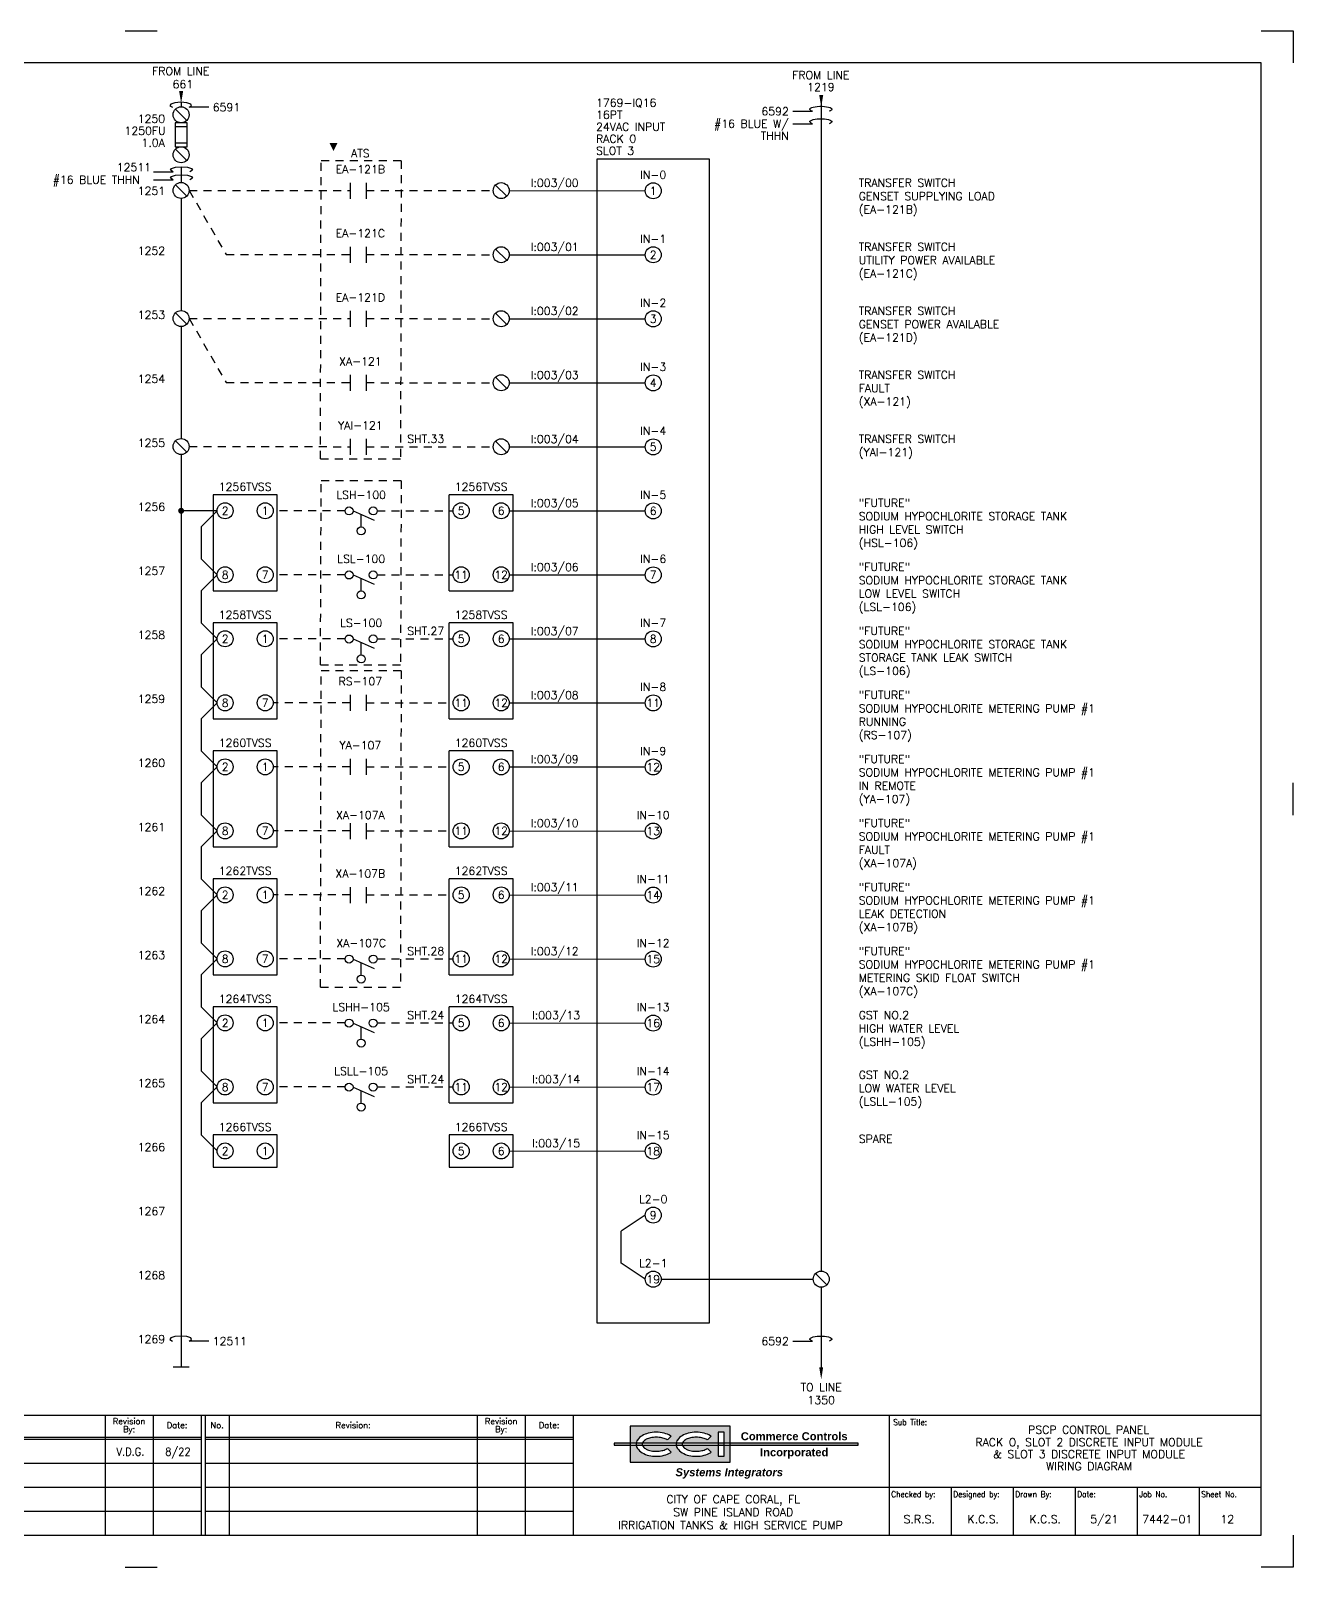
# Model space of a CAD drawing. Extents: x 0 to 36, y 0 to 24.
# Drawn here: x 16.28 to 36, y 0 to 24 of the extents above; entities that cross this region are included whole.
import ezdxf
from ezdxf.enums import TextEntityAlignment as Align

# ---------------------------------------------------------------- set-up
doc = ezdxf.new("R2010")
doc.units = 0
doc.header["$LTSCALE"] = 0.5
doc.header["$MEASUREMENT"] = 0
doc.linetypes.add('HIDDEN', pattern=[0.375, 0.25, -0.125])
doc.layers.get('0').update_dxf_attribs({"linetype": 'CONTINUOUS'})
for name, color, linetype in [('0 @ 1', 7, 'CONTINUOUS'), ('02_i1769-IA16-AC-DIGITAL-', 32, 'CONTINUOUS'), ('BORDER', 2, 'CONTINUOUS'), ('CUT-MARK', 5, 'CONTINUOUS'), ('NEUTRAL', 1, 'CONTINUOUS')]:
    doc.layers.add(name, color=color, linetype=linetype)
doc.styles.add('arial', font='arialbd.ttf')
doc.styles.add('arialitalic', font='arialbi.ttf')
doc.styles.add('ROMANS', font='ROMANS.shx')

# ---------------------------------------------------------------- blocks, each defined once
blk = doc.blocks.new('CUTMARK')
at = {"color": 5}
for p, q in [((17.75, 24), (18.25, 24)), ((35.5, 24), (36, 24)), ((36, 24), (36, 23.5)), ((36, 11.75), (36, 12.25)), ((36, 0.5), (36, 0)), ((17.75, 0), (18.25, 0)), ((36, 0), (35.5, 0))]:
    blk.add_line(p, q, dxfattribs=at)
blk = doc.blocks.new('CCILOGO3')
h = blk.add_hatch(color=256)
h.paths.add_polyline_path([(25.922, 2.094, -0.060974), (26.047, 2.109, -0.060974), (26.172, 2.094, -0.074343), (26.268, 2.054, -0.016679), (26.281, 2.046), (26.221, 1.988, 0.036094), (26.202, 1.999, 0.064948), (26.135, 2.022, 0.051099), (26.047, 2.031, 0.051099), (25.958, 2.022, 0.064948), (25.892, 1.999, 0.104203), (25.841, 1.959, 0.105248), (25.83, 1.937), (26.36, 1.937, -0.117879), (26.38, 1.988, -0.106943), (26.451, 2.054, -0.074343), (26.547, 2.094, -0.060974), (26.672, 2.109, -0.060974), (26.797, 2.094, -0.074343), (26.893, 2.054, -0.016679), (26.906, 2.046), (26.846, 1.988, 0.036094), (26.827, 1.999, 0.064948), (26.76, 2.022, 0.051099), (26.672, 2.031, 0.051099), (26.583, 2.022, 0.064948), (26.517, 1.999, 0.104203), (26.466, 1.959, 0.105248), (26.455, 1.937), (27.016, 1.937), (27.016, 2.109), (27.109, 2.109), (27.109, 1.937), (27.203, 1.937), (27.203, 2.203), (25.641, 2.203), (25.641, 1.937), (25.735, 1.937, -0.117879), (25.755, 1.988, -0.106943), (25.826, 2.054, -0.074343)])
h.paths.add_polyline_path([(25.826, 1.789, -0.106943), (25.755, 1.856, -0.117879), (25.735, 1.906), (25.641, 1.906), (25.641, 1.641), (27.203, 1.641), (27.203, 1.906), (27.109, 1.906), (27.109, 1.734), (27.016, 1.734), (27.016, 1.906), (26.455, 1.906, 0.105248), (26.466, 1.885, 0.104203), (26.517, 1.845, 0.064948), (26.592, 1.819, 0.063643), (26.672, 1.812, 0.051099), (26.76, 1.822, 0.064948), (26.827, 1.845, 0.036094), (26.846, 1.856), (26.906, 1.798, -0.016679), (26.893, 1.789, -0.074343), (26.797, 1.75, -0.060974), (26.672, 1.734, -0.074995), (26.558, 1.745, -0.074343), (26.451, 1.789, -0.106943), (26.38, 1.856, -0.117879), (26.36, 1.906), (25.83, 1.906, 0.105248), (25.841, 1.885, 0.104203), (25.892, 1.845, 0.064948), (25.967, 1.819, 0.063643), (26.047, 1.812, 0.051099), (26.135, 1.822, 0.064948), (26.202, 1.845, 0.036094), (26.221, 1.856), (26.281, 1.798, -0.016679), (26.268, 1.789, -0.074343), (26.172, 1.75, -0.060974), (26.047, 1.734, -0.074995), (25.933, 1.745, -0.074343)])
h.paths.add_polyline_path([(25.641, 1.906), (25.641, 1.937), (25.391, 1.937), (25.391, 1.906)])
h.paths.add_polyline_path([(25.83, 1.906, -0.068202), (25.828, 1.922, -0.068202), (25.83, 1.937), (25.735, 1.937, 0.033731), (25.734, 1.922, 0.033731), (25.735, 1.906)])
h.paths.add_polyline_path([(26.455, 1.906, -0.068202), (26.453, 1.922, -0.068202), (26.455, 1.937), (26.36, 1.937, 0.033731), (26.359, 1.922, 0.033731), (26.36, 1.906)])
h.paths.add_polyline_path([(27.109, 1.906), (27.109, 1.937), (27.016, 1.937), (27.016, 1.906)])
h.paths.add_polyline_path([(29.203, 1.906), (29.203, 1.937), (27.203, 1.937), (27.203, 1.906)])
for p, q in [((27.203, 2.203), (25.641, 2.203)), ((25.641, 2.203), (25.641, 1.641)), ((27.203, 1.641), (27.203, 2.203)), ((29.203, 1.937), (25.391, 1.937)), ((25.391, 1.937), (25.391, 1.906)), ((26.221, 1.988), (26.281, 2.046)), ((26.846, 1.988), (26.906, 2.046)), ((27.109, 2.109), (27.016, 2.109)), ((27.016, 2.109), (27.016, 1.734)), ((27.109, 1.734), (27.109, 2.109)), ((29.203, 1.906), (29.203, 1.937)), ((25.391, 1.906), (29.203, 1.906)), ((26.221, 1.856), (26.281, 1.798)), ((26.846, 1.856), (26.906, 1.798)), ((27.016, 1.734), (27.109, 1.734)), ((25.641, 1.641), (27.203, 1.641))]:
    blk.add_line(p, q)
for centre, radius, start, end in [((25.851, 1.922), 0.116, 145.3805, 180), ((25.851, 1.922), 0.116, 180, 214.6195), ((25.944, 1.857), 0.23, 120.9638, 145.3805), ((26.006, 1.754), 0.35, 103.9568, 120.9638), ((25.886, 1.922), 0.0581, 140.3607, 180), ((25.886, 1.922), 0.0581, 180, 219.6393), ((25.962, 1.859), 0.157, 116.5651, 140.3607), ((26.013, 1.757), 0.271, 101.7009, 116.5651), ((26.047, 1.59), 0.519, 90, 103.9568), ((26.047, 1.595), 0.436, 90, 101.7009), ((26.047, 1.59), 0.519, 76.0432, 90), ((26.047, 1.595), 0.436, 78.2991, 90), ((26.08, 1.757), 0.271, 63.4349, 78.2991), ((26.088, 1.754), 0.35, 59.0362, 76.0432), ((26.131, 1.859), 0.157, 55.1664, 63.4349), ((26.149, 1.857), 0.23, 55.214, 59.0362), ((26.476, 1.922), 0.116, 145.3805, 180), ((26.476, 1.922), 0.116, 180, 214.6195), ((26.569, 1.857), 0.23, 120.9638, 145.3805), ((26.631, 1.754), 0.35, 103.9568, 120.9638), ((26.511, 1.922), 0.0581, 140.3607, 180), ((26.511, 1.922), 0.0581, 180, 219.6393), ((26.587, 1.859), 0.157, 116.5651, 140.3607), ((26.638, 1.757), 0.271, 101.7009, 116.5651), ((26.672, 1.59), 0.519, 90, 103.9568), ((26.672, 1.595), 0.436, 90, 101.7009), ((26.672, 1.59), 0.519, 76.0432, 90), ((26.672, 1.595), 0.436, 78.2991, 90), ((26.705, 1.757), 0.271, 63.4349, 78.2991), ((26.713, 1.754), 0.35, 59.0362, 76.0432), ((26.756, 1.859), 0.157, 55.1664, 63.4349), ((26.774, 1.857), 0.23, 55.214, 59.0362), ((25.944, 1.987), 0.23, 214.6195, 239.0362), ((26.027, 2.125), 0.391, 239.0362, 256.0432), ((25.962, 1.985), 0.157, 219.6393, 243.4349), ((26.028, 2.117), 0.305, 243.4349, 258.2991), ((26.025, 2.118), 0.384, 256.0432, 273.1986), ((26.031, 2.129), 0.317, 258.2991, 272.8654), ((26.047, 2.249), 0.436, 270, 281.7009), ((26.047, 2.253), 0.519, 270, 283.9568), ((26.08, 2.087), 0.271, 281.7009, 296.5651), ((26.088, 2.09), 0.35, 283.9568, 300.9638), ((26.131, 1.985), 0.157, 296.5651, 304.8336), ((26.149, 1.987), 0.23, 300.9638, 304.786), ((26.569, 1.987), 0.23, 214.6195, 239.0362), ((26.652, 2.125), 0.391, 239.0362, 256.0432), ((26.587, 1.985), 0.157, 219.6393, 243.4349), ((26.653, 2.117), 0.305, 243.4349, 258.2991), ((26.65, 2.118), 0.384, 256.0432, 273.1986), ((26.656, 2.129), 0.317, 258.2991, 272.8654), ((26.672, 2.249), 0.436, 270, 281.7009), ((26.672, 2.253), 0.519, 270, 283.9568), ((26.705, 2.087), 0.271, 281.7009, 296.5651), ((26.713, 2.09), 0.35, 283.9568, 300.9638), ((26.756, 1.985), 0.157, 296.5651, 304.8336), ((26.774, 1.987), 0.23, 300.9638, 304.786)]:
    blk.add_arc(centre, radius, start, end)
for s, style, p in [('Commerce Controls', 'arial', (28.203, 1.984)), ('Incorporated', 'arial', (28.203, 1.734)), ('Systems Integrators', 'arialitalic', (27.188, 1.422))]:
    blk.add_text(s, height=0.125, dxfattribs=dict(style=style)).set_placement(p, align=Align.CENTER)
blk = doc.blocks.new('RNUMHAND')
at = {"color": 5}
blk.add_line((0, 0), (-0.309, 0), dxfattribs=at)
at = {"color": 5, "linetype": 'Continuous'}
blk.add_polyline3d([(-0.309, 0, 0), (-0.288, 0.008, 0), (-0.273, 0.018, 0), (-0.266, 0.028, 0), (-0.267, 0.038, 0), (-0.277, 0.048, 0), (-0.294, 0.057, 0), (-0.318, 0.065, 0), (-0.348, 0.071, 0), (-0.382, 0.076, 0), (-0.419, 0.078, 0), (-0.456, 0.078, 0), (-0.493, 0.076, 0), (-0.527, 0.071, 0), (-0.557, 0.065, 0), (-0.581, 0.057, 0), (-0.598, 0.048, 0), (-0.608, 0.038, 0), (-0.609, 0.028, 0), (-0.602, 0.018, 0), (-0.587, 0.008, 0), (-0.566, 0, 0)], dxfattribs=at)
blk = doc.blocks.new('LNUMHAND')
at = {"color": 5}
blk.add_line((0, 0), (-0.309, 0), dxfattribs=at)
at = {"color": 5, "linetype": 'Continuous'}
blk.add_polyline3d([(-0.309, 0, 0), (-0.268, 0.024, 0), (-0.281, 0.05, 0), (-0.344, 0.071, 0), (-0.438, 0.078, 0), (-0.531, 0.071, 0), (-0.594, 0.05, 0), (-0.607, 0.024, 0), (-0.566, 0, 0)], dxfattribs=at)
blk = doc.blocks.new('TERM')
at = {"color": 1}
blk.add_line((-0.088, 0.088), (0.088, -0.088), dxfattribs=at)
blk.add_circle((0, 0), 0.125, dxfattribs=at)
blk = doc.blocks.new('DNARROW')
at = {"color": 5}
blk.add_solid([(-0.03125, 0.125), (0.03125, 0.125), (0, -0.0625)], dxfattribs=at)
blk = doc.blocks.new('conno')
at = {"color": 5}
for p, q in [((-0.125, 0.125), (-0.125, -0.125)), ((0.125, 0.125), (0.125, -0.125))]:
    blk.add_line(p, q, dxfattribs=at)
at = {"color": 5, "style": 'ROMANS'}
blk.add_attdef('NUMBER', text='', height=0.125, dxfattribs=at).set_placement((0, 0.1875), align=Align.CENTER)
blk = doc.blocks.new('lvls')
at = {"color": 5}
for p, q in [((-0.125, 0), (0.202, -0.146)), ((0, -0.25), (0, -0.056))]:
    blk.add_line(p, q, dxfattribs=at)
for centre in [(-0.189, -0.001), (0.188, 0), (0, -0.312)]:
    blk.add_circle(centre, 0.0625, dxfattribs=at)
at = {"style": 'ROMANS'}
blk.add_attdef('DEVICE_ID', text='', height=0.125, dxfattribs=at).set_placement((0, 0.188), align=Align.CENTER)
blk = doc.blocks.new('*U28')
ref = blk.add_blockref('lvls', (21.4375, 16.5))
ref.add_attrib('DEVICE_ID', 'LSH-100', dxfattribs={"layer": '0 @ 1', "height": 0.125, "style": 'ROMANS'}).set_placement((21.4375, 16.6875), align=Align.CENTER)
blk = doc.blocks.new('*U29')
ref = blk.add_blockref('lvls', (21.4375, 15.5))
ref.add_attrib('DEVICE_ID', 'LSL-100', dxfattribs={"layer": '0 @ 1', "height": 0.125, "style": 'ROMANS'}).set_placement((21.4375, 15.6875), align=Align.CENTER)
blk = doc.blocks.new('DOT')
at = {"color": 2, "const_width": 0.0469}
blk.add_lwpolyline([(-0.023, 0, 1), (0.023, 0, 1)], format="xyb", close=True, dxfattribs=at)
blk = doc.blocks.new('*U30')
ref = blk.add_blockref('lvls', (21.438, 14.5))
ref.add_attrib('DEVICE_ID', 'LS-100', dxfattribs={"layer": '0 @ 1', "height": 0.125, "style": 'ROMANS'}).set_placement((21.438, 14.688), align=Align.CENTER)
blk = doc.blocks.new('FTRIDLEG')
at = {"color": 5}
blk.add_solid([(0.0625, 0), (-0.0625, 0), (0, -0.125)], dxfattribs=at)
blk = doc.blocks.new('*U31')
ref = blk.add_blockref('lvls', (21.438, 9.5))
ref.add_attrib('DEVICE_ID', 'XA-107C', dxfattribs={"layer": '0 @ 1', "height": 0.125, "style": 'ROMANS'}).set_placement((21.438, 9.688), align=Align.CENTER)

msp = doc.modelspace()

# ---------------------------------------------------------------- linework, layer by layer
for p, q in [((18.625, 22.875), (18.625, 22.812)), ((18.625, 21.872), (18.625, 21.63)), ((18.625, 21.38), (18.625, 19.63)), ((23.75, 21.502), (25.875, 21.5)), ((23.75, 20.502), (25.875, 20.5)), ((23.75, 19.502), (25.875, 19.5)), ((18.625, 19.38), (18.625, 17.63)), ((23.75, 18.502), (25.875, 18.5)), ((18.625, 17.38), (18.625, 3.125)), ((23.75, 17.502), (25.875, 17.5)), ((22.812, 15.252), (22.812, 16.752)), ((19.188, 16.502), (18.625, 16.502)), ((19.188, 16.502), (18.938, 16.252)), ((23.75, 16.502), (25.875, 16.5)), ((18.938, 16.252), (18.938, 15.752)), ((19.188, 15.502), (18.938, 15.752)), ((19.188, 15.502), (18.938, 15.252)), ((23.75, 15.502), (25.875, 15.5)), ((18.938, 15.252), (18.938, 14.752)), ((19.188, 14.502), (18.938, 14.752)), ((22.812, 13.252), (22.812, 14.752)), ((19.188, 14.502), (18.938, 14.252)), ((23.75, 14.502), (25.875, 14.5)), ((18.938, 14.252), (18.938, 13.752)), ((19.188, 13.502), (18.938, 13.752)), ((19.188, 13.502), (18.938, 13.252)), ((23.75, 13.502), (25.875, 13.5)), ((18.938, 13.252), (18.938, 12.752)), ((19.188, 12.502), (18.938, 12.752)), ((22.812, 11.252), (22.812, 12.752)), ((19.188, 12.502), (18.938, 12.252)), ((23.75, 12.502), (25.875, 12.5)), ((18.938, 12.252), (18.938, 11.752)), ((19.188, 11.502), (18.938, 11.752)), ((19.188, 11.502), (18.938, 11.252)), ((23.75, 11.502), (25.875, 11.5)), ((18.938, 11.252), (18.938, 10.752)), ((19.188, 10.502), (18.938, 10.752)), ((22.812, 9.252), (22.812, 10.752)), ((19.188, 10.502), (18.938, 10.252)), ((23.75, 10.502), (25.875, 10.5)), ((18.938, 10.252), (18.938, 9.752)), ((19.188, 9.502), (18.938, 9.752)), ((19.188, 9.502), (18.938, 9.252)), ((23.75, 9.502), (25.875, 9.5)), ((18.938, 9.252), (18.938, 8.752)), ((19.188, 8.502), (18.938, 8.752)), ((22.812, 7.252), (22.812, 8.752)), ((19.188, 8.502), (18.938, 8.252)), ((23.75, 8.502), (25.875, 8.5)), ((18.938, 8.252), (18.938, 7.752)), ((19.188, 7.502), (18.938, 7.752)), ((19.188, 7.502), (18.938, 7.252)), ((23.75, 7.502), (25.875, 7.5)), ((18.938, 7.252), (18.938, 6.752)), ((18.938, 7.252), (18.938, 6.752)), ((19.188, 6.502), (18.938, 6.752)), ((19.188, 6.502), (18.938, 6.752)), ((23.75, 6.502), (25.875, 6.5)), ((25.875, 5.5), (25.5, 5.25)), ((25.5, 4.75), (25.5, 5.25)), ((25.875, 4.5), (25.5, 4.75)), ((18.75, 3.125), (18.5, 3.125))]:
    msp.add_line(p, q)
at = {"color": 5}
for p, q in [((18.531, 22.562), (18.531, 22.188)), ((18.719, 22.562), (18.531, 22.562)), ((18.719, 22.188), (18.719, 22.562)), ((18.719, 22.5), (18.531, 22.5)), ((18.531, 22.25), (18.719, 22.25)), ((18.531, 22.188), (18.719, 22.188)), ((21.312, 8.5), (21.64, 8.354)), ((21.437, 8.25), (21.437, 8.444)), ((21.312, 7.5), (21.64, 7.354)), ((21.437, 7.25), (21.437, 7.444))]:
    msp.add_line(p, q, dxfattribs=at)
at = {"color": 0, "linetype": 'HIDDEN'}
for p, q in [((20.802, 17.312), (20.812, 21.969)), ((22.062, 21.969), (22.052, 17.312)), ((20.802, 17.312), (22.052, 17.312)), ((20.802, 14.094), (20.813, 16.969)), ((22.063, 16.969), (22.052, 14.094)), ((20.802, 14.094), (22.052, 14.094)), ((20.802, 9.062), (20.812, 14)), ((22.062, 14), (22.052, 9.062)), ((20.802, 9.062), (22.052, 9.062))]:
    msp.add_line(p, q, dxfattribs=at)
at = {"linetype": 'HIDDEN'}
for p, q in [((22.062, 21.969), (20.812, 21.969)), ((18.75, 21.505), (21.268, 21.503)), ((18.75, 21.505), (19.328, 20.505)), ((21.518, 21.503), (23.5, 21.502)), ((19.328, 20.505), (21.268, 20.503)), ((21.518, 20.503), (23.5, 20.502)), ((18.75, 19.505), (21.268, 19.503)), ((18.75, 19.505), (19.328, 18.505)), ((21.518, 19.503), (23.5, 19.502)), ((19.328, 18.505), (21.268, 18.503)), ((21.518, 18.503), (23.5, 18.502)), ((18.75, 17.505), (21.268, 17.503)), ((21.518, 17.503), (23.5, 17.502)), ((22.063, 16.969), (20.813, 16.969)), ((21.186, 16.502), (20.062, 16.502)), ((21.687, 16.502), (22.875, 16.502)), ((21.186, 15.502), (20.062, 15.502)), ((21.687, 15.502), (22.875, 15.502)), ((21.186, 14.502), (20.062, 14.502)), ((21.687, 14.502), (22.875, 14.502)), ((22.062, 14), (20.812, 14)), ((21.268, 13.502), (20.062, 13.502)), ((21.518, 13.502), (22.875, 13.502)), ((21.268, 12.502), (20.062, 12.502)), ((21.518, 12.502), (22.875, 12.502)), ((21.268, 11.502), (20.062, 11.502)), ((21.518, 11.502), (22.875, 11.502)), ((21.268, 10.502), (20.062, 10.502)), ((21.518, 10.502), (22.875, 10.502)), ((21.186, 9.502), (20.062, 9.502)), ((21.687, 9.502), (22.875, 9.502)), ((21.186, 8.502), (20.062, 8.502)), ((21.687, 8.502), (22.875, 8.502)), ((21.186, 7.502), (20.062, 7.502)), ((21.687, 7.502), (22.875, 7.502))]:
    msp.add_line(p, q, dxfattribs=at)
at = {"linetype": 'Continuous'}
for p, q in [((20.125, 16.752), (19.125, 16.752)), ((19.125, 16.752), (19.125, 15.252)), ((20.125, 15.252), (20.125, 16.752)), ((23.812, 16.752), (22.812, 16.752)), ((23.812, 15.252), (23.812, 16.752)), ((19.125, 15.252), (20.125, 15.252)), ((22.812, 15.252), (23.812, 15.252)), ((20.125, 14.752), (19.125, 14.752)), ((19.125, 14.752), (19.125, 13.252)), ((20.125, 13.252), (20.125, 14.752)), ((23.812, 14.752), (22.812, 14.752)), ((23.812, 13.252), (23.812, 14.752)), ((19.125, 13.252), (20.125, 13.252)), ((22.812, 13.252), (23.812, 13.252)), ((20.125, 12.752), (19.125, 12.752)), ((19.125, 12.752), (19.125, 11.252)), ((20.125, 11.252), (20.125, 12.752)), ((23.812, 12.752), (22.812, 12.752)), ((23.812, 11.252), (23.812, 12.752)), ((19.125, 11.252), (20.125, 11.252)), ((22.812, 11.252), (23.812, 11.252)), ((20.125, 10.752), (19.125, 10.752)), ((19.125, 10.752), (19.125, 9.252)), ((20.125, 9.252), (20.125, 10.752)), ((23.812, 10.752), (22.812, 10.752)), ((23.812, 9.252), (23.812, 10.752)), ((19.125, 9.252), (20.125, 9.252)), ((22.812, 9.252), (23.812, 9.252)), ((20.125, 8.752), (19.125, 8.752)), ((19.125, 8.752), (19.125, 7.252)), ((20.125, 7.252), (20.125, 8.752)), ((23.812, 8.752), (22.812, 8.752)), ((23.812, 7.252), (23.812, 8.752)), ((19.125, 7.252), (20.125, 7.252)), ((22.812, 7.252), (23.812, 7.252)), ((20.125, 6.752), (19.125, 6.752)), ((19.125, 6.752), (19.125, 6.252)), ((20.125, 6.252), (20.125, 6.752)), ((23.812, 6.752), (22.812, 6.752)), ((22.812, 6.752), (22.812, 6.252)), ((23.812, 6.252), (23.812, 6.752)), ((19.125, 6.252), (20.125, 6.252)), ((22.812, 6.252), (23.812, 6.252))]:
    msp.add_line(p, q, dxfattribs=at)
at = {"color": 2}
for p, q in [((13.062, 2.375), (19, 2.375)), ((17.437, 2.375), (17.437, 0.5)), ((18.188, 2.375), (18.188, 0.5)), ((18.938, 2.375), (18.938, 0.5)), ((19, 2.375), (24.75, 2.375)), ((19, 2.375), (19, 0.5)), ((19.375, 2.375), (19.375, 0.5)), ((23.25, 2.375), (23.25, 0.5)), ((24, 2.375), (24, 0.5)), ((24.754, 2.375), (35.5, 2.375)), ((24.754, 0.5), (24.754, 2.375)), ((29.688, 2.375), (29.688, 0.5)), ((13.062, 2.031), (18.933, 2.031)), ((13.062, 2), (18.938, 2)), ((19, 2.031), (24.746, 2.031)), ((19, 2), (24.75, 2)), ((13.062, 1.625), (18.938, 1.625)), ((19, 1.625), (24.75, 1.625)), ((13.062, 1.25), (18.938, 1.25)), ((19, 1.25), (24.75, 1.25)), ((24.754, 1.25), (35.5, 1.25)), ((30.656, 1.25), (30.656, 0.5)), ((31.625, 1.25), (31.625, 0.5)), ((32.594, 1.25), (32.594, 0.5)), ((33.562, 1.25), (33.562, 0.5)), ((34.531, 1.25), (34.531, 0.5)), ((13.062, 0.875), (18.938, 0.875)), ((19, 0.875), (24.75, 0.875))]:
    msp.add_line(p, q, dxfattribs=at)
msp.add_lwpolyline([(25.125, 22), (26.875, 22), (26.875, 3.812), (25.125, 3.812)], close=True)
for centre in [(26, 21.5), (26, 20.5), (26, 19.5), (26, 18.5), (26, 17.5), (26, 16.5), (26, 15.5), (26, 14.5), (26, 13.5), (26, 12.5), (26, 11.5), (26, 10.5), (26, 9.5), (26, 8.5), (26, 7.5), (26, 6.5), (26, 5.5), (26, 4.5)]:
    msp.add_circle(centre, 0.125)
at = {"linetype": 'Continuous'}
for centre in [(19.312, 16.502), (19.938, 16.502), (23, 16.502), (23.625, 16.502), (19.312, 15.502), (19.938, 15.502), (23, 15.502), (23.625, 15.502), (19.312, 14.502), (19.938, 14.502), (23, 14.502), (23.625, 14.502), (19.312, 13.502), (19.938, 13.502), (23, 13.502), (23.625, 13.502), (19.312, 12.502), (19.938, 12.502), (23, 12.502), (23.625, 12.502), (19.312, 11.502), (19.938, 11.502), (23, 11.502), (23.625, 11.502), (19.312, 10.502), (19.938, 10.502), (23, 10.502), (23.625, 10.502), (19.312, 9.502), (19.938, 9.502), (23, 9.502), (23.625, 9.502), (19.312, 8.502), (19.938, 8.502), (23, 8.502), (23.625, 8.502), (19.312, 7.502), (19.938, 7.502), (23, 7.502), (23.625, 7.502), (19.312, 6.502), (19.938, 6.502), (23, 6.502), (23.625, 6.502)]:
    msp.add_circle(centre, 0.125, dxfattribs=at)
at = {"color": 5}
for centre in [(21.249, 8.499), (21.625, 8.5), (21.437, 8.188), (21.249, 7.499), (21.625, 7.5), (21.437, 7.188)]:
    msp.add_circle(centre, 0.0625, dxfattribs=at)
at = {"layer": 'BORDER', "color": 2}
for p, q in [((35.5, 23.5), (0.5, 23.5)), ((35.5, 0.5), (35.5, 23.5)), ((0.5, 0.5), (35.5, 0.5))]:
    msp.add_line(p, q, dxfattribs=at)
at = {"layer": 'NEUTRAL'}
for p, q in [((28.625, 22.875), (28.625, 4.625)), ((26.125, 4.5), (28.5, 4.5)), ((28.625, 4.375), (28.625, 3.062))]:
    msp.add_line(p, q, dxfattribs=at)

# ---------------------------------------------------------------- block references
for name, p in [('DNARROW', (18.625, 22.932)), ('LNUMHAND', (19.057, 22.804)), ('DNARROW', (28.625, 22.87)), ('FTRIDLEG', (21.005, 22.248)), ('*U28', (0, 0)), ('DOT', (18.625, 16.502)), ('*U29', (0, 0)), ('*U30', (0, 0)), ('*U31', (0, 0)), ('LNUMHAND', (19.057, 3.532)), ('DNARROW', (28.625, 3))]:
    msp.add_blockref(name, p)
at = {"xscale": -1}
for name, p in [('RNUMHAND', (28.182, 22.742)), ('RNUMHAND', (28.182, 22.547)), ('LNUMHAND', (18.193, 21.797)), ('LNUMHAND', (18.193, 21.672)), ('RNUMHAND', (28.182, 3.532))]:
    msp.add_blockref(name, p, dxfattribs=at)
at = {"color": 0, "linetype": 'Continuous'}
for name, p in [('conno', (21.393, 21.499)), ('conno', (21.393, 20.499)), ('conno', (21.393, 19.499)), ('conno', (21.393, 18.499)), ('conno', (21.393, 17.499)), ('conno', (21.393, 13.502)), ('conno', (21.393, 13.502)), ('conno', (21.393, 12.502)), ('conno', (21.393, 12.502)), ('conno', (21.393, 11.499)), ('conno', (21.393, 11.499)), ('conno', (21.393, 10.499)), ('conno', (21.393, 10.499)), ('TERM', (28.625, 4.5)), ('CCILOGO3', (0, 0))]:
    msp.add_blockref(name, p, dxfattribs=at)
at = {"layer": '02_i1769-IA16-AC-DIGITAL-', "color": 0, "linetype": 'Continuous'}
for p in [(18.625, 22.688), (18.625, 22.062), (18.625, 21.505), (23.625, 21.502), (23.625, 20.502), (18.625, 19.505), (23.625, 19.502), (23.625, 18.502), (18.625, 17.505), (23.625, 17.502)]:
    msp.add_blockref('TERM', p, dxfattribs=at)
at = {"layer": 'CUT-MARK'}
msp.add_blockref('CUTMARK', (0, 0), dxfattribs=at)

# ---------------------------------------------------------------- texts
at = {"color": 9, "style": 'ROMANS'}
msp.add_text('FROM LINE', height=0.125, dxfattribs=at).set_placement((18.619, 23.307), align=Align.CENTER)
at = {"color": 11, "style": 'ROMANS'}
msp.add_text('FROM LINE', height=0.125, dxfattribs=at).set_placement((28.619, 23.245), align=Align.CENTER)
at = {"linetype": 'Continuous', "style": 'ROMANS'}
for s, p in [('661', (18.813, 23.103)), ('1219', (28.835, 23.058))]:
    msp.add_text(s, height=0.125, dxfattribs=at).set_placement(p, align=Align.RIGHT)
at = {"color": 9, "style": 'ROMANS'}
for s, p in [('6591', (19.119, 22.742)), ('12511', (17.619, 21.804)), ('#16 BLUE THHN', (16.619, 21.609)), ('12511', (19.119, 3.469))]:
    msp.add_text(s, height=0.125, dxfattribs=at).set_placement(p)
at = {"linetype": 'Continuous', "style": 'ROMANS'}
for s, p in [('1769-IQ16', (25.107, 22.812)), ('24VAC INPUT', (25.107, 22.437)), ('16PT', (25.107, 22.625)), ('RACK 0', (25.107, 22.25)), ('SLOT 3', (25.107, 22.062))]:
    msp.add_text(s, height=0.125, dxfattribs=at).set_placement(p)
at = {"color": 11, "style": 'ROMANS'}
for s, p in [('6592', (28.119, 22.679)), ('#16 BLUE W/', (28.119, 22.485)), ('THHN', (28.119, 22.297)), ('6592', (28.119, 3.469))]:
    msp.add_text(s, height=0.125, dxfattribs=at).set_placement(p, align=Align.RIGHT)
at = {"color": 0, "style": 'ROMANS'}
for s, p in [('1250', (18.375, 22.562)), ('1251', (18.375, 21.437)), ('1252', (18.375, 20.5)), ('1253', (18.375, 19.5)), ('1254', (18.375, 18.5)), ('1255', (18.375, 17.5)), ('1256', (18.375, 16.5)), ('1257', (18.375, 15.5)), ('1258', (18.375, 14.5)), ('1259', (18.375, 13.5)), ('1260', (18.375, 12.5)), ('1261', (18.375, 11.5)), ('1262', (18.375, 10.5)), ('1263', (18.375, 9.5)), ('1264', (18.375, 8.5)), ('1265', (18.375, 7.5)), ('1266', (18.375, 6.5)), ('1267', (18.375, 5.5)), ('1268', (18.375, 4.5)), ('1269', (18.375, 3.5))]:
    msp.add_text(s, height=0.125, dxfattribs=at).set_placement(p, align=Align.RIGHT)
at = {"style": 'ROMANS'}
for s, p in [('ATS', (21.425, 22.023)), ('EA-121B', (21.425, 21.773)), ('I:003/00', (24.461, 21.56)), ('IN-0', (26, 21.687)), ('1', (26, 21.437)), ('EA-121C', (21.425, 20.773)), ('I:003/01', (24.461, 20.56)), ('IN-1', (26, 20.687)), ('2', (26, 20.437)), ('EA-121D', (21.425, 19.773)), ('I:003/02', (24.461, 19.56)), ('IN-2', (26, 19.687)), ('3', (26, 19.437)), ('XA-121', (21.425, 18.773)), ('IN-3', (26, 18.687)), ('I:003/03', (24.461, 18.56)), ('4', (26, 18.437)), ('YAI-121', (21.425, 17.773)), ('IN-4', (26, 17.687)), ('SHT.33', (22.446, 17.562)), ('I:003/04', (24.461, 17.56)), ('5', (26, 17.437)), ('1256TVSS', (19.625, 16.814)), ('1256TVSS', (23.312, 16.814)), ('IN-5', (26, 16.687)), ('2', (19.312, 16.439)), ('1', (19.938, 16.439)), ('5', (23, 16.439)), ('6', (23.625, 16.439)), ('I:003/05', (24.461, 16.56)), ('6', (26, 16.437)), ('I:003/06', (24.461, 15.56)), ('IN-6', (26, 15.687)), ('8', (19.312, 15.439)), ('7', (19.938, 15.439)), ('11', (23, 15.439)), ('12', (23.625, 15.439)), ('7', (26, 15.437)), ('1258TVSS', (19.625, 14.814)), ('1258TVSS', (23.312, 14.814)), ('SHT.27', (22.446, 14.562)), ('I:003/07', (24.461, 14.56)), ('IN-7', (26, 14.687)), ('2', (19.312, 14.439)), ('1', (19.938, 14.439)), ('5', (23, 14.439)), ('6', (23.625, 14.439)), ('8', (26, 14.437)), ('RS-107', (21.425, 13.776)), ('I:003/08', (24.461, 13.56)), ('IN-8', (26, 13.687)), ('8', (19.312, 13.439)), ('7', (19.938, 13.439)), ('11', (23, 13.439)), ('12', (23.625, 13.439)), ('11', (26, 13.437)), ('1260TVSS', (19.625, 12.814)), ('YA-107', (21.425, 12.776)), ('1260TVSS', (23.312, 12.814)), ('IN-9', (26, 12.687)), ('2', (19.312, 12.439)), ('1', (19.938, 12.439)), ('5', (23, 12.439)), ('6', (23.625, 12.439)), ('I:003/09', (24.461, 12.56)), ('12', (26, 12.437)), ('XA-107A', (21.425, 11.687)), ('IN-10', (26, 11.687)), ('8', (19.312, 11.439)), ('7', (19.938, 11.439)), ('11', (23, 11.439)), ('12', (23.625, 11.439)), ('I:003/10', (24.461, 11.56)), ('13', (26, 11.437)), ('1262TVSS', (19.625, 10.814)), ('XA-107B', (21.425, 10.773)), ('1262TVSS', (23.312, 10.814)), ('IN-11', (26, 10.687)), ('2', (19.312, 10.439)), ('1', (19.938, 10.439)), ('5', (23, 10.439)), ('6', (23.625, 10.439)), ('I:003/11', (24.461, 10.56)), ('14', (26, 10.437)), ('SHT.28', (22.446, 9.562)), ('I:003/12', (24.461, 9.56)), ('IN-12', (26, 9.687)), ('8', (19.312, 9.439)), ('7', (19.938, 9.439)), ('11', (23, 9.439)), ('12', (23.625, 9.439)), ('15', (26, 9.437)), ('1264TVSS', (19.625, 8.814)), ('1264TVSS', (23.312, 8.814)), ('SHT.24', (22.446, 8.562)), ('I:003/13', (24.483, 8.56)), ('IN-13', (26, 8.687)), ('2', (19.312, 8.439)), ('1', (19.938, 8.439)), ('5', (23, 8.439)), ('6', (23.625, 8.439)), ('16', (26, 8.437)), ('SHT.24', (22.446, 7.562)), ('I:003/14', (24.483, 7.56)), ('IN-14', (26, 7.687)), ('8', (19.312, 7.439)), ('7', (19.938, 7.439)), ('11', (23, 7.439)), ('12', (23.625, 7.439)), ('17', (26, 7.437)), ('1266TVSS', (19.625, 6.814)), ('1266TVSS', (23.312, 6.814)), ('IN-15', (26, 6.687)), ('2', (19.312, 6.439)), ('1', (19.938, 6.439)), ('5', (23, 6.439)), ('6', (23.625, 6.439)), ('I:003/15', (24.483, 6.56)), ('18', (26, 6.437)), ('L2-0', (26, 5.687)), ('9', (26, 5.437)), ('L2-1', (26, 4.687)), ('19', (26, 4.437)), ('TO LINE', (28.625, 2.75)), ('1350', (28.625, 2.548)), ('PSCP CONTROL PANEL ', (32.846, 2.085)), ('RACK O, SLOT 2 DISCRETE INPUT MODULE', (32.81, 1.891)), ('& SLOT 3 DISCRETE INPUT MODULE', (32.81, 1.704)), ('WIRING DIAGRAM', (32.81, 1.516)), ('CITY OF CAPE CORAL, FL', (27.25, 1)), ('IRRIGATION TANKS & HIGH SERVICE PUMP ', (27.25, 0.595)), ('SW PINE ISLAND ROAD', (27.25, 0.798))]:
    msp.add_text(s, height=0.125, dxfattribs=at).set_placement(p, align=Align.CENTER)
at = {"color": 2, "style": 'ROMANS'}
for s, p in [('Revision', (17.812, 2.281)), ('By:', (17.812, 2.156)), ('Date:', (18.562, 2.219)), ('No.', (19.188, 2.219)), ('Revision:', (21.312, 2.219)), ('Revision', (23.625, 2.281)), ('By:', (23.625, 2.156)), ('Date:', (24.375, 2.219))]:
    msp.add_text(s, height=0.0938, dxfattribs=at).set_placement(p, align=Align.MIDDLE_CENTER)
at = {"color": 2, "style": 'ROMANS', "width": 0.9}
for s, height, p in [('Sub Title:', 0.0938, (29.75, 2.219)), ('Checked by:', 0.09375, (29.719, 1.094)), ('Designed by:', 0.09375, (30.688, 1.094)), ('Drawn By:', 0.0938, (31.656, 1.094)), ('Date:', 0.0938, (32.625, 1.094)), ('Job No.', 0.0938, (33.594, 1.094)), ('Sheet No.', 0.0938, (34.562, 1.094))]:
    msp.add_text(s, height=height, dxfattribs=at).set_placement(p)
at = {"style": 'ROMANS', "width": 0.9}
for s, p in [('V.D.G.', (17.833, 1.743)), ('8/22', (18.575, 1.743))]:
    msp.add_text(s, height=0.125, dxfattribs=at).set_placement(p, align=Align.CENTER)
at = {"color": 5, "style": 'ROMANS'}
for tag, p in [('1250FU', (18.062, 22.375)), ('1.0A', (18.188, 22.188))]:
    msp.add_attdef(tag, text='', height=0.125, dxfattribs=at).set_placement(p, align=Align.CENTER)
at = {"style": 'ROMANS'}
for tag, p in [('LSHH-105', (21.437, 8.687)), ('LSLL-105', (21.437, 7.687))]:
    msp.add_attdef(tag, text='XXXX', height=0.125, dxfattribs=at).set_placement(p, align=Align.CENTER)
at = {"layer": '02_i1769-IA16-AC-DIGITAL-', "color": 0, "linetype": 'Continuous', "char_height": 0.125, "attachment_point": 1, "style": 'ROMANS'}
for s, width, insert in [('TRANSFER SWITCH\\PGENSET SUPPLYING LOAD\\P(EA-121B)', 3.27683, (29.211, 21.687)), ('TRANSFER SWITCH\\PUTILITY POWER AVAILABLE\\P(EA-121C)', 3.27683, (29.211, 20.687)), ('TRANSFER SWITCH\\PGENSET POWER AVAILABLE\\P(EA-121D)', 3.27683, (29.211, 19.687)), ('TRANSFER SWITCH\\PFAULT\\P(XA-121)', 3.27683, (29.211, 18.687)), ('TRANSFER SWITCH\\P(YAI-121)', 3.27683, (29.211, 17.687)), ('"FUTURE"\\PSODIUM HYPOCHLORITE STORAGE TANK\\PHIGH LEVEL SWITCH\\P(HSL-106)', 3.74907, (29.211, 16.687)), ('"FUTURE"\\PSODIUM HYPOCHLORITE STORAGE TANK\\PLOW LEVEL SWITCH\\P(LSL-106)', 3.74907, (29.211, 15.687)), ('"FUTURE"\\PSODIUM HYPOCHLORITE STORAGE TANK\\PSTORAGE TANK LEAK SWITCH\\P(LS-106)', 3.74907, (29.211, 14.687)), ('"FUTURE"\\PSODIUM HYPOCHLORITE METERING PUMP #1\\PRUNNING\\P(RS-107)', 4.55205, (29.211, 13.687)), ('"FUTURE"\\PSODIUM HYPOCHLORITE METERING PUMP #1\\PIN REMOTE\\P(YA-107)', 4.54547, (29.211, 12.687)), ('"FUTURE"\\PSODIUM HYPOCHLORITE METERING PUMP #1\\PFAULT\\P(XA-107A)', 5.30239, (29.211, 11.687)), ('"FUTURE"\\PSODIUM HYPOCHLORITE METERING PUMP #1\\PLEAK DETECTION\\P(XA-107B)', 5.05886, (29.211, 10.687)), ('"FUTURE"\\PSODIUM HYPOCHLORITE METERING PUMP #1\\PMETERING SKID FLOAT SWITCH\\P(XA-107C)', 5.35504, (29.211, 9.687)), ('GST NO.2\\PHIGH WATER LEVEL\\P(LSHH-105)', 3.74907, (29.211, 8.687)), ('GST NO.2\\PLOW WATER LEVEL\\P(LSLL-105)', 3.27683, (29.211, 7.753)), ('SPARE', 3.27683, (29.211, 6.753))]:
    msp.add_mtext_dynamic_manual_height_columns(s, width=width, gutter_width=0.625, heights=[0], dxfattribs=dict(at, insert=insert))
at = {"layer": 'BORDER', "color": 4, "style": 'ROMANS'}
for s, p in [('S.R.S.', (30.156, 0.688)), ('K.C.S.', (31.156, 0.688)), ('K.C.S.', (32.125, 0.688)), ('5/21', (33.047, 0.688)), ('7442-01', (34.031, 0.688)), ('12', (34.969, 0.688))]:
    msp.add_text(s, height=0.125, dxfattribs=at).set_placement(p, align=Align.CENTER)

doc.saveas('drawing.dxf')
